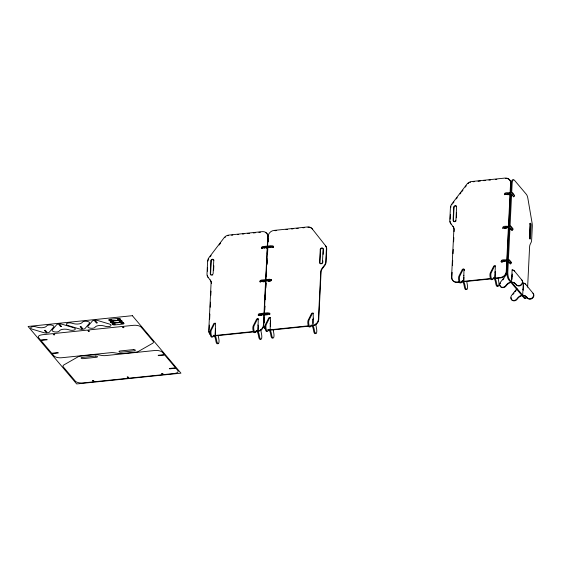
<?xml version="1.0" encoding="UTF-8"?>
<svg xmlns="http://www.w3.org/2000/svg" width="562" height="562" viewBox="0 0 562 562"><rect width="100%" height="100%" fill="white"/><g stroke="black" fill="none" stroke-linecap="round" stroke-linejoin="round"><path stroke-width="0.84" d="M313.245 319.68L313.224 313.224L312.36 313.315A3.632 1.173 84.1 0 0 311.496 313.617L308.173 320.214A3.632 1.173 84.1 0 0 308.081 324.822A3.632 1.173 84.1 0 0 309.718 326.817M207.462 271.151L207.617 267.926M209.106 330.161L209.359 325.068M209.647 319.125L209.893 314.032M210.23 307.245L210.476 302.152M210.806 295.366L211.017 291.116M213.602 270.512L213.841 265.678M253.876 331.875L215.19 335.872L215.471 323.333L214.6 323.424A3.632 1.173 84.1 0 0 213.736 323.726L210.42 330.323A3.632 1.173 84.1 0 0 210.328 334.931A3.632 1.173 84.1 0 0 211.958 336.926M215.26 334.355L215.52 329.03M256.82 330.407L257.094 331.538L255.506 331.706M269.886 313.252L267.709 312.795L259.194 313.687L258.309 314.313L258.309 315.317L263.943 314.748L264.252 315.113M273.167 246.163L270.989 245.706L262.475 246.599L261.59 247.224L261.59 248.228L267.224 247.659L267.533 248.025L266.465 248.137M263.747 325.531A6.049 5.177 -40.2 0 1 257.972 331.447L258.253 318.914L257.382 319.005M260.262 282.145L260.649 281.267M257.972 331.447L258.232 326.122M261.428 315.394L261.204 314.263M262.749 281.267L262.988 281.843M264.533 248.123L264.484 247.175M263.943 314.748L263.438 325.166A6.049 5.177 -40.2 0 1 257.663 331.081M264.028 313.076L265.587 281.204L259.946 281.773L260.339 280.895M265.629 280.354L267.224 247.659M267.329 245.503L267.779 236.391A6.049 5.177 -40.2 0 0 262.349 231.628L228.734 235.106A6.049 5.177 -40.2 0 0 224.069 237.789L208.923 257.684A6.049 5.177 -40.2 0 0 207.624 261.112L206.992 274.01A6.049 5.177 -40.2 0 0 207.968 277.207L210.413 280.283A6.049 5.177 -40.2 0 1 211.038 281.365M269.563 313.315L269.872 314.123L264.238 314.72L263.726 325.138A6.049 5.177 -40.2 0 0 265.208 328.693M264.316 313.048L265.875 281.176L271.509 280.578L271.207 279.771M265.917 280.326L267.519 247.631L273.153 247.034L273.195 246.191L272.149 246.304M267.624 245.475L268.067 236.363A6.049 5.177 -40.2 0 1 274.024 230.42L307.632 226.95A6.049 5.177 -40.2 0 1 312.086 228.685L325.735 246.001A6.049 5.177 -40.2 0 1 326.712 249.198L326.079 262.089A6.049 5.177 -40.2 0 1 324.78 265.524L322.356 268.706A6.049 5.177 -40.2 0 0 321.057 272.141L318.731 319.666A6.049 5.177 -40.2 0 1 312.943 325.763L312.76 319.335M263.873 322.925L264.063 319.019M264.491 310.175L264.695 306.086M265.011 299.546L265.257 294.643M265.573 288.109L265.854 282.384M266.135 276.63L266.458 270.09M266.732 264.372L267.013 258.646M267.252 253.743L267.491 248.84M267.828 241.962L268.025 238.056M264.161 322.897L264.414 317.685M264.786 310.147L264.983 306.058M265.306 299.518L265.545 294.614M265.868 288.074L266.107 283.171M266.423 276.602L266.627 272.514M267.027 264.337L267.224 260.255M267.547 253.715L267.786 248.811M268.123 241.934L268.313 238.028M267.112 313.87L267.083 314.411M270.378 246.978L270.322 247.378M267.238 314.594L267.182 313.645M308.728 326.199L270.16 330.189L270.441 317.656L269.577 317.741A3.632 1.173 84.1 0 0 268.713 318.043L265.39 324.639A3.632 1.173 84.1 0 0 265.299 329.248A3.632 1.173 84.1 0 0 266.936 331.243M270.16 330.182L270.203 329.423M270.35 326.382L270.603 321.064M313.055 323.48L313.315 318.155M322.862 260.817L322.785 262.433A1.51 1.293 -40.2 0 1 322.75 262.686M323.178 254.375L323.417 249.535A1.51 1.293 -40.2 0 0 322.061 248.306A1.51 1.293 -40.2 0 0 320.565 249.83L319.94 262.728A1.51 1.293 -40.2 0 0 320.649 263.873M450.19 219.201L450.429 214.368M452.122 272.359L451.876 277.445A6.049 5.177 -40.2 0 0 457.117 282.405L459.969 282.11M452.459 265.566L452.705 260.473M453.035 253.687L453.246 249.444M453.618 241.8L453.829 237.557M454.117 231.621L454.201 229.921A6.049 5.177 -40.2 0 0 453.225 226.725L450.773 223.641A6.049 5.177 -40.2 0 1 449.797 220.445L450.429 207.554A6.049 5.177 -40.2 0 1 451.729 204.118L466.874 184.224A6.049 5.177 -40.2 0 1 471.539 181.54L505.154 178.063A6.049 5.177 -40.2 0 1 510.584 182.826L510.071 193.244M456.372 217.761L456.611 212.928M461.395 281.962L462.814 281.815L462.54 280.684M462.814 281.815L462.856 281.056M490.394 278.963L463.692 281.724L463.98 269.191L463.102 269.282A3.632 1.173 84.1 0 0 462.238 269.584L458.915 276.181A3.632 1.173 84.1 0 0 458.901 281.084A3.632 1.173 84.1 0 0 460.636 282.517L460.671 282.44M463.692 281.724L463.917 277.164M464.254 270.322L464.289 269.556A3.632 1.173 84.1 0 1 464.514 269.978M511.139 262.791L511.399 262.313L509.362 259.876A1.208 0.492 2.8 0 0 507.816 259.518C506.341 260.613 500.637 258.422 501.114 261.766L506.748 261.182L507.064 261.555L506.552 271.973A6.049 5.177 -40.2 0 1 500.777 277.888L495.08 278.478L494.771 278.106L495.368 265.945L494.49 266.037A3.632 1.173 84.1 0 0 493.626 266.339L490.303 272.935A3.632 1.173 84.1 0 0 490.212 277.537A3.632 1.173 84.1 0 0 491.848 279.532M495.08 278.478L495.122 277.719M495.157 276.954L495.417 271.636M507.142 259.883L508.701 228.01L508.392 227.638L502.758 228.221C502.28 224.891 507.943 227.055 509.439 225.973M508.786 226.338L510.345 194.466L510.029 194.094L504.395 194.677C503.917 191.347 509.579 193.511 511.076 192.429A1.208 0.492 2.8 0 1 512.642 192.787L514.574 195.59M504.016 261.604L504.009 260.698M505.898 228.242L505.645 227.153M507.198 194.157L507.535 194.698M506.748 261.182L506.243 271.601A6.049 5.177 -40.2 0 1 500.468 277.516L494.771 278.106M506.791 260.332L508.392 227.638M508.477 225.973L510.029 194.094M510.451 192.309L510.893 183.198A6.049 5.177 -40.2 0 0 507.493 178.59M510.359 263.058L510.317 263.908L508.315 261.541L507.437 261.632L506.931 272.05A6.049 1.953 84.1 0 0 508.624 279.714L510.654 282.11L511.525 282.019L512.123 269.858A3.632 3.105 -40.2 0 1 514.321 270.877L522.119 280.368A3.632 3.105 -40.2 0 1 521.297 285.082A3.632 3.105 -40.2 0 1 516.527 284.997L515.48 283.733A6.049 5.177 -40.2 0 0 506.488 284.66L505.659 285.721A3.632 3.105 -40.2 0 1 500.833 286.796A3.632 3.105 -40.2 0 1 500.461 282.201L506.812 274.123M507.521 259.96L509.081 228.088L509.959 227.996L511.961 230.364L512.003 229.514M509.158 226.416L510.718 194.543L511.596 194.452L513.598 196.819M510.823 192.387L511.272 183.275A6.049 1.953 84.1 0 1 513.19 179.981M508.315 261.541L507.809 271.959A6.049 1.953 84.1 0 0 509.502 279.623L511.525 282.019M508.399 259.869L509.959 227.996M510.036 226.331L511.596 194.452M511.701 192.302L512.151 183.184A6.049 1.953 84.1 0 1 514.434 180.226L526.376 194.361A6.049 1.953 84.1 0 1 527.894 198.484L532.052 222.896A6.049 1.953 84.1 0 1 532.291 226.69L531.666 239.588A6.049 1.953 84.1 0 1 531.097 242.426L530.142 244.414A6.049 1.953 84.1 0 0 529.573 247.252L527.627 287.14M509.355 262.18L509.362 262.707M510.998 228.509L510.598 229.233M511.989 279.342L512.249 274.024M516.907 288.671L511.617 295.401A3.632 3.105 -40.2 0 0 511.989 299.996A3.632 3.105 -40.2 0 0 516.815 298.914L517.644 297.86A6.049 5.177 -40.2 0 1 526.636 296.933L527.683 298.19A3.632 3.105 -40.2 0 0 532.453 298.281A3.632 3.105 -40.2 0 0 533.275 293.561L525.477 284.07A3.632 3.105 -40.2 0 0 523.278 283.051L522.681 295.219L521.81 295.31L521.845 294.551M523.257 290.266L523.517 284.941M512.642 195.618L512.67 194.845M512.08 276.23L511.722 276.033M214.003 335.598L214.312 335.964A6.049 5.177 -40.2 0 1 213.293 335.943L212.998 336.575A3.632 1.173 84.1 0 1 211.27 335.135A3.632 1.173 84.1 0 1 211.284 330.231L214.607 323.642A3.632 1.173 84.1 0 1 215.471 323.333M267.983 329.901A6.049 5.177 -40.2 0 0 268.98 329.915L269.282 330.273A6.049 5.177 -40.2 0 1 268.292 330.259L267.976 330.892A3.632 1.173 84.1 0 1 266.24 329.458A3.632 1.173 84.1 0 1 266.255 324.548L269.577 317.959A3.632 1.173 84.1 0 1 270.441 317.656M210.181 256.799L211.129 255.555M219.173 244.99L220.592 243.121M452.993 203.24L453.934 201.997M456.302 198.892L457.25 197.648M460.088 193.918L461.037 192.675M461.978 191.431L462.926 190.188M465.294 187.076L466.242 185.832M502.892 279.883L503.945 278.534M512.987 294.425L514.047 293.076M515.101 291.734L516.162 290.385M512.783 229.247L513.036 228.769L511.006 226.331A1.208 0.492 2.8 0 0 509.46 225.973M110.777 321.387L110.412 321.675A2.276 0.92 2.8 0 0 110.363 322.005L113.18 321.752M268.959 281.162L268.798 280.74M258.155 325.3L257.656 325.033M270.041 323.677L270.378 324.028M523.222 289.592L522.878 289.226M513.675 196.812L514.637 196.082L512.6 193.637A1.208 0.492 2.8 0 0 511.055 193.279L505.238 193.89L504.367 194.649M512.031 230.357L512.994 229.626L510.963 227.181A1.208 0.492 2.8 0 0 509.418 226.823L503.601 227.434L502.73 228.193M510.394 263.901L511.357 263.164L509.32 260.726A1.208 0.492 2.8 0 0 507.774 260.368M495.284 272.324L494.834 272.05M473.127 181.779L474.384 181.645M478.044 181.273L480.391 181.027M483.819 180.676L485.343 180.514M488.919 180.142L490.591 179.973M495.368 179.475L496.808 179.327M507.851 194.719L509.277 194.571M509.987 194.501L510.345 194.466M512.235 195.688L512.593 195.632M231.572 235.211L232.808 235.078M237.578 234.586L238.724 234.466M242.538 234.073L243.964 233.925M247.779 233.532L249.451 233.356M253.279 232.963L255.436 232.738M258.878 232.387L260.48 232.218M275.057 230.708L276.504 230.56M285.981 229.584L287.533 229.422M291.587 229.001L293.02 228.853M296.736 228.467L298.26 228.312M302.953 227.828L304.175 227.701M261.632 247.385L262.328 247.315M261.899 248.601L262.602 248.523M268.179 247.954L267.519 247.631M272.071 247.547L273.462 247.399M504.465 228.446L506.214 228.263M508.35 228.046L508.701 228.01M263.402 281.822L264.828 281.681M268.671 281.281L270.779 281.056M507.753 260.368L501.957 260.979L501.086 261.737M501.423 262.138L502.821 261.99M506.348 261.625L507.064 261.555M463.376 275.303L463.931 275.605M459.66 281.738L456.808 282.033A6.049 5.177 -40.2 0 1 451.567 277.08L453.885 229.556A6.049 5.177 -40.2 0 0 452.909 226.353M461.795 281.52L462.505 281.443M463.383 281.358L490.078 278.59M492.677 278.724L494.209 278.562L493.893 278.197M111.564 319.841L108.747 320.094A2.276 0.92 2.8 0 1 108.796 319.764L109.161 319.483A1.616 0.653 2.8 0 1 109.871 319.3L118.132 318.45A1.637 0.66 2.8 0 1 119.151 318.485L119.608 318.584A2.241 0.906 2.8 0 1 120.31 318.9L117.542 319.223M111.873 320.207L109.112 320.53A2.241 0.906 2.8 0 0 109.815 320.846L110.264 320.944A1.637 0.66 2.8 0 0 111.29 320.979L119.551 320.129A1.616 0.653 2.8 0 0 120.254 319.947L120.619 319.666A2.276 0.92 2.8 0 0 120.675 319.335L117.858 319.588M60.822 326.613L61.356 326.557M96.516 322.925L97.05 322.869M119.158 321.127L121.926 320.811A2.241 0.906 2.8 0 0 121.223 320.495L120.767 320.396A1.637 0.66 2.8 0 0 119.741 320.354L111.487 321.211A1.616 0.653 2.8 0 0 110.777 321.387M113.489 322.117L110.721 322.44A2.241 0.906 2.8 0 0 111.424 322.757L111.88 322.855A1.637 0.66 2.8 0 0 112.906 322.89L121.16 322.033A1.616 0.653 2.8 0 0 121.87 321.857L122.235 321.576A2.276 0.92 2.8 0 0 122.284 321.239L119.467 321.499M44.623 330.358L45.157 330.301M80.324 326.67L80.858 326.613M114.894 323.782L112.077 324.042A2.276 0.92 2.8 0 1 112.133 323.705L112.498 323.424A1.616 0.653 2.8 0 1 113.208 323.248L121.462 322.391A1.637 0.66 2.8 0 1 122.488 322.433L122.938 322.532A2.241 0.906 2.8 0 1 123.64 322.848L120.879 323.164M112.442 324.471L115.21 324.155M121.188 323.536L124.005 323.276A2.276 0.92 2.8 0 1 123.956 323.614L123.591 323.895A1.616 0.653 2.8 0 1 122.881 324.07L114.62 324.927A1.637 0.66 2.8 0 1 113.601 324.885L113.152 324.787A2.241 0.906 2.8 0 1 112.449 324.471M54.036 334.833L54.57 334.776M88.613 331.257L89.147 331.201M123.19 327.681L123.724 327.625M259.665 315.577L261.766 315.366M265.257 315.008L267.393 314.79M46.857 339.399L40.583 340.052L38.56 337.657A6.049 2.452 2.8 0 1 42.115 334.769L52.849 333.652L53.861 334.854M47.166 339.771L40.9 340.417L51.739 353.245L58.005 352.599M214.881 335.507L253.567 331.51M269.851 329.824L308.419 325.834M310.386 326.03L312.065 325.855L311.762 325.489M58.322 352.971L52.048 353.617L54.078 356.013A6.049 2.452 2.8 0 0 61.729 357.741L110.721 352.676A6.049 2.452 2.8 0 1 114.543 352.803L118.392 353.442A6.049 2.452 2.8 0 0 122.214 353.568L135.505 352.198A6.049 2.452 2.8 0 0 138.519 351.362L152.45 343.41A6.049 2.452 2.8 0 0 153.11 341.26L141.16 327.126A6.049 2.452 2.8 0 0 133.623 325.307L122.888 326.417L123.9 327.611M158.147 355.289L164.413 354.643L162.39 352.248A6.049 2.452 2.8 0 0 154.74 350.512L105.747 355.584A6.049 2.452 2.8 0 1 101.919 355.458L98.076 354.812A6.049 2.452 2.8 0 0 94.247 354.685L80.956 356.062A6.049 2.452 2.8 0 0 77.942 356.891L64.019 364.843A6.049 2.452 2.8 0 0 63.358 367L75.301 381.127A6.049 2.452 2.8 0 0 82.839 382.954L93.58 381.844L92.568 380.65M158.456 355.655L164.729 355.008L175.569 367.836L169.303 368.489M169.612 368.855L175.885 368.208L177.908 370.604A6.049 2.452 2.8 0 1 174.353 373.491L163.612 374.601L162.601 373.407M92.737 380.629L93.278 380.572M127.321 377.053L127.855 376.997M161.898 373.477L162.432 373.421M511.083 196.686L510.029 195.709M509.446 230.23L508.294 229.148M507.802 263.775L506.65 262.693M273.125 246.999L271.221 246.535L262.686 247.406L261.562 248.2M271.53 279.707L269.62 279.237L261.091 280.108L259.96 280.902M271.488 280.543L269.577 280.08L261.049 280.951L259.925 281.745M269.844 314.088L267.933 313.624L259.405 314.495L258.281 315.289M510.718 194.543L511.097 194.993M509.081 228.088L509.46 228.537M507.437 261.632L507.816 262.082M512.123 269.858L512.439 270.224M523.278 283.051L523.587 283.424A3.632 3.105 -40.2 0 1 524.227 283.501M522.681 295.219L511.842 282.384L510.963 282.475L521.81 295.31M264.238 314.72L264.54 315.078M123.022 327.702L122.01 326.501L88.304 329.992L89.316 331.187M161.73 373.498L162.734 374.692L129.035 378.177L128.024 376.983M97.226 322.848L94.999 320.214A3.632 1.468 2.8 0 1 97.718 320.523L109.337 324.014A3.632 1.468 2.8 0 1 110.44 326.086A3.632 1.468 2.8 0 1 105.431 326.332L104.293 325.995A6.049 2.452 2.8 0 0 95.301 326.922L94.873 327.428A3.632 1.468 2.8 0 1 90.292 328.173A3.632 1.468 2.8 0 1 87.988 326.22L92.316 321.085A3.632 1.468 2.8 0 1 94.121 320.305L96.348 322.939M88.445 331.278L87.433 330.077L53.727 333.568L54.739 334.762M127.145 377.074L128.157 378.268L94.458 381.753L93.447 380.558M81.026 326.592L83.253 329.227A3.632 1.468 2.8 0 0 85.059 328.454L89.386 323.319A3.632 1.468 2.8 0 0 87.082 321.366A3.632 1.468 2.8 0 0 82.502 322.11L82.073 322.616A6.049 2.452 2.8 0 1 73.081 323.543L71.943 323.199A3.632 1.468 2.8 0 0 66.934 323.445A3.632 1.468 2.8 0 0 68.037 325.524L79.663 329.009A3.632 1.468 2.8 0 0 82.375 329.318L80.148 326.684M61.525 326.543L59.298 323.909A3.632 1.468 2.8 0 1 62.017 324.218L73.636 327.702A3.632 1.468 2.8 0 1 74.739 329.782A3.632 1.468 2.8 0 1 69.73 330.027L68.592 329.683A6.049 2.452 2.8 0 0 59.6 330.611L59.179 331.116A3.632 1.468 2.8 0 1 54.591 331.868A3.632 1.468 2.8 0 1 52.287 329.908L56.621 324.773A3.632 1.468 2.8 0 1 58.42 324L60.647 326.634M45.332 330.287L47.559 332.922A3.632 1.468 2.8 0 0 49.358 332.142L53.692 327.007A3.632 1.468 2.8 0 0 51.388 325.054A3.632 1.468 2.8 0 0 46.801 325.798L46.379 326.304A6.049 2.452 2.8 0 1 37.387 327.232L36.249 326.894A3.632 1.468 2.8 0 0 31.24 327.14A3.632 1.468 2.8 0 0 32.343 329.213L43.962 332.704A3.632 1.468 2.8 0 0 46.681 333.013L44.454 330.379M498.178 278.492L498.768 281.815A3.632 1.173 84.1 0 1 498.325 286.22A3.632 1.173 84.1 0 1 496.653 283.62L496.422 282.321A6.049 1.953 84.1 0 0 493.225 278.534L492.902 279.181A3.632 1.173 84.1 0 1 491.167 277.747A3.632 1.173 84.1 0 1 491.181 272.844L494.504 266.248A3.632 1.173 84.1 0 1 495.368 265.945M466.79 281.738L467.38 285.06A3.632 1.173 84.1 0 1 466.938 289.465A3.632 1.173 84.1 0 1 465.259 286.866L465.034 285.566A6.049 1.953 84.1 0 0 461.838 281.78L461.507 282.426A3.632 1.173 84.1 0 1 459.779 280.993A3.632 1.173 84.1 0 1 459.793 276.09L463.116 269.493A3.632 1.173 84.1 0 1 463.98 269.191M315.746 324.112L316.624 329.1A3.632 1.173 84.1 0 1 316.188 333.498A3.632 1.173 84.1 0 1 314.509 330.906L314.277 329.599A6.049 1.953 84.1 0 0 311.081 325.82L310.758 326.466A3.632 1.173 84.1 0 1 309.023 325.026A3.632 1.173 84.1 0 1 309.037 320.122L312.36 313.533A3.632 1.173 84.1 0 1 313.224 313.224M273.258 330.203L273.842 333.526A3.632 1.173 84.1 0 1 273.399 337.931A3.632 1.173 84.1 0 1 271.727 335.331L271.495 334.025A6.049 1.953 84.1 0 0 268.299 330.245M260.768 329.803L261.653 334.79A3.632 1.173 84.1 0 1 261.211 339.188A3.632 1.173 84.1 0 1 259.532 336.589L259.307 335.289A6.049 1.953 84.1 0 0 256.11 331.503L255.78 332.149A3.632 1.173 84.1 0 1 254.052 330.716A3.632 1.173 84.1 0 1 254.066 325.812L257.389 319.216A3.632 1.173 84.1 0 1 258.253 318.914M218.281 335.886L218.871 339.209A3.632 1.173 84.1 0 1 218.428 343.607A3.632 1.173 84.1 0 1 216.749 341.008L216.525 339.708A6.049 1.953 84.1 0 0 213.328 335.928M461.746 281.14A6.049 1.953 84.1 0 1 464.156 285.658L464.388 286.957A3.632 1.173 84.1 0 0 466.404 288.98M505.463 178.435A6.049 5.177 -40.2 0 1 506.474 178.421M468.125 183.584A6.049 5.177 -40.2 0 1 468.68 183.142M469.902 182.439A6.049 5.177 -40.2 0 1 470.556 182.186M450.78 207.476A6.049 5.177 -40.2 0 1 450.97 206.584M451.771 204.877A6.049 5.177 -40.2 0 1 452.045 204.484M451.089 224.013A6.049 5.177 -40.2 0 1 450.106 221.252M456.063 220.831A1.51 1.293 -40.2 0 1 455.789 221.196M455.55 221.4A1.51 1.293 -40.2 0 1 454.763 221.709M454.503 221.709A1.51 1.293 -40.2 0 1 453.408 220.473L454.04 207.582A1.51 1.293 -40.2 0 1 456.611 206.444M497.447 286.311A3.632 1.173 84.1 0 1 495.775 283.712L495.543 282.405A6.049 1.953 84.1 0 0 493.359 277.902M497.799 285.728A3.632 1.173 84.1 0 1 497.63 286.086M521.81 279.995A3.632 3.105 -40.2 0 1 520.981 284.709A3.632 3.105 -40.2 0 1 516.218 284.625M512.755 270.245A3.632 3.105 -40.2 0 1 514.63 271.242M515.797 284.105A6.049 5.177 -40.2 0 0 506.798 285.032L505.976 286.086A3.632 3.105 -40.2 0 1 502.309 287.618A3.632 3.105 -40.2 0 1 499.962 285.089M500.138 283.74A3.632 3.105 -40.2 0 1 500.412 283.122M526.791 297.361A6.049 1.953 84.1 0 1 525.02 297.979L522.997 295.584L522.119 295.675L524.142 298.071A6.049 1.953 84.1 0 0 525.913 297.453M529.594 238.534A1.51 0.492 84.1 0 0 529.615 238.295L530.247 225.397A1.51 0.492 84.1 0 0 529.804 223.416M511.244 298.942A3.632 3.105 -40.2 0 0 513.808 300.86A3.632 3.105 -40.2 0 0 517.124 299.286L517.953 298.232A6.049 5.177 -40.2 0 1 526.952 297.298M511.118 298.289A3.632 3.105 -40.2 0 1 511.139 297.607M524.536 283.585A3.632 3.105 -40.2 0 1 525.786 284.442M532.966 293.195A3.632 3.105 -40.2 0 1 532.137 297.909A3.632 3.105 -40.2 0 1 527.374 297.825M217.564 343.698A3.632 1.173 84.1 0 1 215.885 341.099L215.653 339.799A6.049 1.953 84.1 0 0 213.244 335.282M217.908 343.122A3.632 1.173 84.1 0 1 217.747 343.473M258.562 319.286A3.632 1.173 84.1 0 1 258.675 319.476M260.347 339.279A3.632 1.173 84.1 0 1 258.668 336.68L258.436 335.381A6.049 1.953 84.1 0 0 256.026 330.863M254.748 332.507A3.632 1.173 84.1 0 1 253.111 330.512A3.632 1.173 84.1 0 1 253.202 325.904L256.518 319.307A3.632 1.173 84.1 0 1 257.27 318.921M210.167 334.313A6.049 5.177 -40.2 0 1 208.762 330.646L211.08 283.115A6.049 5.177 -40.2 0 0 210.104 279.918M210.476 334.678A6.049 5.177 -40.2 0 1 209.064 331.011M211.186 281.766A6.049 5.177 -40.2 0 1 211.389 283.48M208.277 277.572A6.049 5.177 -40.2 0 1 207.329 275.247M207.975 261.035A6.049 5.177 -40.2 0 1 208.158 260.143M208.495 259.265A6.049 5.177 -40.2 0 1 208.713 258.843M224.814 237.628A6.049 5.177 -40.2 0 1 225.313 237.143M227.743 235.745A6.049 5.177 -40.2 0 1 228.397 235.569M265.664 232.535A6.049 5.177 -40.2 0 1 268.088 236.757M213.883 260.115A1.51 1.293 -40.2 0 0 211.228 261.14L210.595 274.031A1.51 1.293 -40.2 0 0 211.186 275.12M212.745 274.959A1.51 1.293 -40.2 0 1 212.485 275.113M311.004 325.173A6.049 1.953 84.1 0 1 313.413 329.69L313.645 330.99A3.632 1.173 84.1 0 0 315.317 333.589M315.668 333.013A3.632 1.173 84.1 0 1 315.5 333.364M267.793 329.824A6.049 1.953 84.1 0 1 268.222 329.599M268.446 329.613A6.049 1.953 84.1 0 1 270.631 334.116L270.863 335.416A3.632 1.173 84.1 0 0 272.535 338.015M325.426 245.636A6.049 5.177 -40.2 0 1 326.403 248.833L325.77 261.723A6.049 5.177 -40.2 0 1 324.471 265.159L322.047 268.341A6.049 5.177 -40.2 0 0 320.747 271.776L318.422 319.3A6.049 5.177 -40.2 0 1 312.634 325.398M265.517 329.058A6.049 5.177 -40.2 0 1 264.105 326.452M307.941 227.308A6.049 5.177 -40.2 0 1 309.226 227.322M309.859 227.434A6.049 5.177 -40.2 0 1 312.395 229.05M322.321 263.452A1.51 1.293 -40.2 0 1 321.689 263.866M210.919 260.775L210.286 273.666A1.51 1.293 -40.2 0 0 211.642 274.902A1.51 1.293 -40.2 0 0 213.138 273.371L213.771 260.48A1.51 1.293 -40.2 0 0 212.415 259.244A1.51 1.293 -40.2 0 0 210.919 260.775M320.256 249.465L319.63 262.363A1.51 1.293 -40.2 0 0 320.986 263.599A1.51 1.293 -40.2 0 0 322.476 262.068L323.108 249.17A1.51 1.293 -40.2 0 0 321.752 247.94A1.51 1.293 -40.2 0 0 320.256 249.465M453.724 207.209L453.091 220.107A1.51 1.293 -40.2 0 0 454.454 221.337A1.51 1.293 -40.2 0 0 455.944 219.812L456.576 206.914A1.51 1.293 -40.2 0 0 455.22 205.678A1.51 1.293 -40.2 0 0 453.724 207.209M530.114 224.112L529.481 237.002A1.51 0.492 84.1 0 0 529.917 238.983A1.51 0.492 84.1 0 0 530.493 238.204L531.125 225.306A1.51 0.492 84.1 0 0 530.683 223.325A1.51 0.492 84.1 0 0 530.114 224.112M132.351 315.682L28.1 326.466L76.692 383.951L180.943 373.168L132.351 315.682M133.327 349.613L120.036 350.99A1.51 0.611 2.8 0 0 119.116 351.735A1.51 0.611 2.8 0 0 121.048 352.184L134.339 350.807A1.51 0.611 2.8 0 0 135.252 350.063A1.51 0.611 2.8 0 0 133.327 349.613M95.421 356.069L82.129 357.446A1.51 0.611 2.8 0 0 81.209 358.191A1.51 0.611 2.8 0 0 83.141 358.64L96.432 357.27A1.51 0.611 2.8 0 0 97.352 356.526A1.51 0.611 2.8 0 0 95.421 356.069"/></g></svg>
